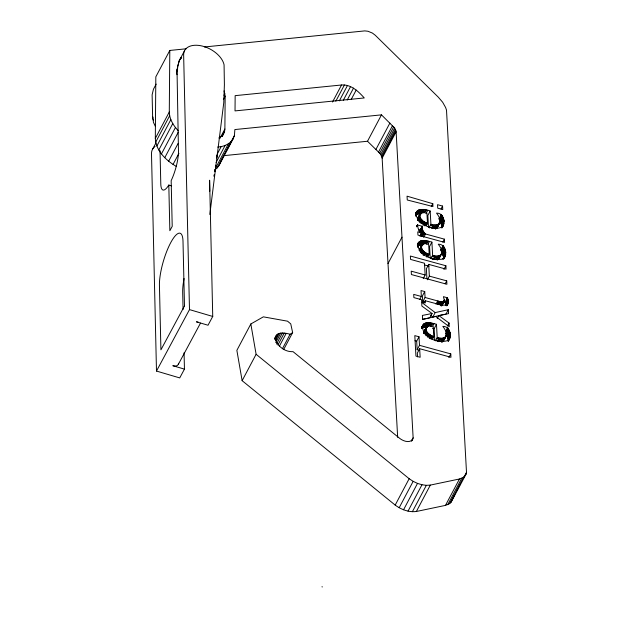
<?xml version="1.0" encoding="UTF-8"?>
<svg xmlns="http://www.w3.org/2000/svg" width="618" height="618" viewBox="0 0 618 618"><rect width="100%" height="100%" fill="white"/><g stroke="black" fill="none" stroke-linecap="round" stroke-linejoin="round"><path stroke-width="0.93" d="M419.738 232.082L422.187 226.265L417.521 224.983L416.941 226.088M176.2 166.358C166.064 160.417 155.96 150.862 155.311 138.417L155.829 76.833L169.803 50.444L186.126 48.807M178.2 130.661C173.403 125.601 169.448 119.174 169.286 112.02L169.803 50.444M222.372 136.215L224.581 131.464L224.882 129.038L225.161 96.184L224.087 90.877M423.013 254.987L423.793 253.519L423.809 251.41C418.564 247.702 423.199 241.059 428.653 244.334L429.216 254.438L428.05 256.632M427.579 337.158L428.359 335.69L428.374 333.581C423.129 329.873 427.772 323.229 433.226 326.505L433.782 336.601L432.623 338.803M439.398 223.43L437.135 226.01L438.432 225.122C441.955 221.298 439.151 216.362 436.524 213.117C443.817 212.731 445.995 223.183 441.947 227.826L442.998 226.003M441.128 254.523L438.865 257.103L440.163 256.223C443.685 252.391 440.881 247.463 438.255 244.21C445.539 243.801 447.726 254.315 443.67 258.919C433.828 260.981 417.698 255.922 417.953 243.901C420.109 238.355 427.726 240.997 431.905 242.125L432.639 255.373L430.893 258.672M444.079 338.231L444.048 339.344L444.69 338.533L444.666 337.134M445.694 336.694L443.43 339.274L444.728 338.386C448.251 334.562 445.447 329.633 442.82 326.381C450.113 325.972 452.291 336.486 448.243 341.09L449.294 339.274L448.243 341.09M421.445 230.46L422.148 228.637L420.673 231.928L420.982 232.862L421.762 231.395L421.507 229.208L422.148 228.637L422.063 227.316L419.73 231.719M415.991 216.339C414.423 207.918 425.199 208.614 430.174 211.032L430.916 224.28L429.17 227.579M417.714 247.439L417.799 245.817M422.187 226.265L419.738 231.395L422.194 226.427M442.102 304.496L441.916 305.493L444.404 300.479L443.407 296.671L447.44 297.776L448.359 302.534L446.845 305.755L446.528 305.083L441.708 305.161L425.246 300.719L424.079 302.913M448.359 340.255C438.904 344.334 422.171 337.698 422.519 326.072C424.674 320.526 432.291 323.168 436.47 324.296L437.212 337.544L435.466 340.842M421.422 213.426L423.152 211.032L423.276 209.487L421.592 210.9L424.937 211.341L427.733 210.367L425.987 213.666M419.413 241.661L417.575 245.748L422.673 244.983L424.102 243.592L425.006 240.587L423.322 241.993L426.667 242.434L429.464 241.46L428.297 243.654M427.718 326.69L429.448 324.296L429.572 322.758L427.888 324.164L431.233 324.604L434.029 323.631L432.863 325.825M417.474 225.207L416.71 226.636L417.521 224.983L418.131 228.436L421.731 232.955L419.985 236.254M443.886 220.332L442.31 223.137L441.646 227.71L443.639 224.782M445.617 251.426L444.041 254.237L443.376 258.803L445.362 255.875M450.182 333.596L448.606 336.408L447.95 340.974L449.935 338.046M209.834 214.454L223.755 102.773L224.396 84.72L224.071 64.797A21.954 13.341 28.2 0 0 202.202 46.041A21.954 13.341 28.2 0 0 183.639 54.932L189.487 309.603L156.485 371.063L179.73 377.915L184.45 369.131L184.071 352.77M214.5 170.135L217.212 167.864L219.212 165.122L233.187 138.733L234.415 135.574L234.871 129.556L381.484 114.863L394.686 128.05L396.123 131.773L413.133 437.83L411.982 440.727M216.64 157.829L216.995 155.095L216.648 157.814M215.419 166.999L215.659 165.176M322.395 586.899L321.955 586.799M214.763 171.665L215.025 169.803L214.786 171.634M214.369 174.469L214.106 176.339L214.392 174.438M443.006 225.786L443.446 222.696L443.979 223.314L441.947 227.826M443.794 258.085L443.67 258.919L444.728 257.103L442.565 258.818M424.257 251.804L423.793 253.519L425.439 254.608L425.702 252.847L423.809 251.41L422.642 253.604M427.486 223.337L423.477 221.422L420.418 218.239L418.865 221.174L419.313 221.87L420.418 218.239C417.505 213.674 423.322 211.201 426.93 213.233L427.486 223.337L426.327 225.539M421.036 252.963L422.148 249.34L420.595 252.268M425.609 335.134L426.714 331.503L425.161 334.438M447.44 297.776L445.107 302.171L446.026 305.624L448.259 300.526M420.742 209.494L419.197 213.836L415.844 214.655L417.683 210.568M422.473 240.595L420.928 244.937L422.542 243.461L419.962 243.685L418.131 245.493L420.456 241.09L417.567 244.326L418.347 242.866L417.598 244.411M427.038 322.766L425.493 327.1L421.654 328.228L423.979 323.832M419.761 231.248L422.109 226.706M177.845 66.18L176.941 70.885L177.072 70.213M177.018 70.313L178.471 150.993A23.523 6.087 -73.6 0 1 171.163 180.657L172.213 226.343L169.857 230.73L168.807 185.045A23.523 6.087 -73.6 0 1 160.788 183.925L160.031 150.707M437.444 304.234L438.525 301.175L425.068 297.49L424.736 291.565L421.028 290.545L421.352 296.478L419.8 299.406M444.427 299.676L443.33 302.797L444.404 300.479M417.698 219.56L418.625 216.81L417.675 218.594L420.178 213.882L417.467 219.367M419.282 250.051L420.356 247.911L419.197 250.46L422.372 244.465M419.429 250.653L422.117 244.705L421.128 246.443L423.732 243.871M420.734 247.671L421.491 246.512L420.912 248.112L421.739 245.292M426.938 326.636L423.971 331.858L424.921 330.082L423.994 332.824M423.724 333.079L426.304 327.463M417.413 220.603L417.691 219.297L416.076 214.724L415.489 215.821L416.061 214.037M418.641 230.993L418.927 229.695M435.659 224.983L434.253 224.929L432.198 227.803L434.531 227.895L435.659 224.983L438.757 224.064L438.432 225.122L439.838 222.634M432.121 259.336L436.262 258.988L437.382 256.076L440.487 255.157L440.163 256.223L441.569 253.728M441.955 338.247L440.549 338.193L438.494 341.066L440.827 341.159L441.955 338.247L445.053 337.328L444.728 338.386L446.134 335.898M423.848 225.446L425.022 222.333M426.752 253.426L426.35 255.072L428.637 255.535L428.552 254.199L425.702 252.847L423.817 255.566M430.143 338.71L431.318 335.597L428.374 333.581L427.208 335.775M422.086 226.852L419.738 231.557L420.51 230.367L420.34 231.41L422.071 227.687M417.683 214.006L419.344 209.772L418.147 211.093L420.225 210.939L422.364 209.432L420.039 213.836L419.197 213.836L420.812 212.368L418.231 212.592L416.401 214.392L418.726 209.996L415.844 213.233L416.617 211.765L415.497 214.083L416.223 212.808M419.413 245.107L421.074 240.873L419.877 242.186L421.947 242.032L424.095 240.533L421.77 244.929L424.102 243.592M437.513 227.03L438.394 225.269L437.073 227.826L435.582 228.946L437.915 224.543L435.304 226.427L432.971 226.335L430.329 225.377L432.677 224.697L434.253 224.929M439.475 257.173L440.116 256.362L438.154 259.56L439.243 258.123L439.892 255.697M423.987 327.277L425.64 323.044L424.442 324.357L426.52 324.203L428.66 322.696L426.335 327.1L425.493 327.1L427.108 325.632L424.527 325.856L422.697 327.656L425.022 323.26L422.658 325.779L421.878 327.246L423.276 326.559L422.14 327.919L422.588 326.652M441.028 250.962L441.399 249.494M420.951 213.89L420.039 213.836L422.372 212.492L424.164 212.801L425.339 209.796M427.108 244.473L425.895 243.901L427.069 240.889M427.247 327.154L426.335 327.1L428.668 325.763L430.46 326.072L431.634 323.059M422.457 229.741L421.762 231.395L423.021 230.908L420.696 235.304L421.507 236.516L423.4 231.511L422.272 229.178M176.941 71.217L176.663 72.244L177.08 70.707M177.621 68.737L177.219 70.213M422.527 220.703L422.063 222.426L423.709 223.515L423.971 221.746L422.866 223.005L423.477 221.422M429.773 334.693L429.162 336.269L430.267 335.018L430.004 336.779L428.359 335.69L428.822 333.975M283.623 349.603L292.638 332.577L290.754 323.894L287.563 321.19L263.353 316.849L250.838 323.971L236.864 350.36L242.132 380.673L395.188 505.099C401.221 509.549 408.784 512.476 416.362 511.488L445.485 505.377L449.572 503.655L451.024 502.287L465.995 474.245L466.505 472.361L446.505 110.104L445.601 107.486L442.642 102.225L438.301 97.165L375.257 35.249L372.438 33.094L368.019 31.263L364.759 30.9L204.373 46.976M420.039 217.366L418.533 220.448L418.316 219.676L419.769 215.914L417.436 220.317M420.047 250.769L421.491 247.007L419.746 250.313L420.263 251.549L421.762 248.459M437.073 227.826L440.116 220.572M426.335 330.63L424.829 333.712L424.612 332.94L426.065 329.178L423.732 333.581M443.369 341.09L444.69 338.533L442.727 341.731L445.462 337.065L446.374 333.411M439.097 219.236L439.506 217.961M442.133 301.947L440.719 304.883L440.039 304.829L441.306 301.854C442.635 302.835 445.478 300.024 443.539 302.372L444.342 300.811M419.861 222.557L421.669 219.9L421.499 221.414L420.085 220.402L420.673 218.656M421.592 253.65L423.4 250.993L423.222 252.507L421.816 251.495L422.403 249.757M426.157 335.821L427.965 333.164L427.795 334.678L426.381 333.666L426.968 331.92M423.755 237.289L422.959 235.875L424.327 232.731L423.4 231.511L422.248 232.376L423.732 234.407L425.501 233.99L444.404 239.158L444.581 242.387L417.946 235.095L417.76 231.866L421.731 232.955M447.787 304.087L446.845 305.755L448.158 303.376M424.844 225.879L426.188 222.859M426.575 256.972L427.919 253.959M431.14 339.143L432.484 336.122L431.318 335.597M443.948 220.726L441.661 225.547L439.746 220.093L441.893 215.35M445.678 251.82L443.392 256.64L441.476 251.194L443.624 246.443M448.189 328.614L446.041 333.357L447.957 338.811L450.244 333.99M440.317 221.213L442.465 216.454L441.499 217.536L442.079 218.726L440.48 221.553M442.048 252.306L444.195 247.548L443.222 248.637L443.809 249.826L442.202 252.646M446.613 334.477L448.761 329.718L447.795 330.808L448.374 331.997L446.775 334.817M439.846 301.522L438.525 301.175L437.173 302.063L439.259 303.036L440.873 301.769L439.321 304.697L438.486 304.496L439.846 301.522L441.306 301.854L440.093 303.237L440.812 303.361L441.491 303.415L442.905 301.932L441.159 305.23M424.589 254.098L425.207 252.523M219.212 165.122L220.132 162.758M441.059 222.967L443.237 218.185L442.496 218.88L442.782 220.526L441.19 223.337M442.782 254.06L444.968 249.278L444.218 249.973L444.504 251.619L442.913 254.431M445.4 302.974L447.586 298.177L446.853 298.873L447.123 300.572L445.532 303.368M447.355 336.231L449.533 331.449L448.792 332.144L449.077 333.79L447.486 336.601M419.313 218.981L420.209 217.814L419.645 219.707L419.097 218.208L419.815 216.416M421.043 250.081L421.94 248.907L421.376 250.8L420.819 249.301L421.546 247.517M425.609 332.252L426.505 331.078L425.941 332.971L425.393 331.472L426.111 329.68M439.39 219.421L441.561 214.724L440.835 215.558L441.175 216.926L442.272 216.076L439.946 220.471L441.036 219.629L441.329 221.074L440.619 221.877L441.298 220.193M441.476 251.194L442.449 250.097L441.839 248.946L440.966 250.22L443.291 245.825L442.565 246.652L442.905 248.019L444.002 247.169L441.669 251.565L442.766 250.723L443.06 252.175L442.349 252.971L443.029 251.294M446.35 302.04L445.648 303.77L446.536 302.696L446.134 301.375L445.107 302.171L443.5 301.731L441.005 305.81M446.698 331.657L446.041 333.357L447.015 332.268L446.412 331.117L447.857 327.988L447.131 328.822L447.471 330.19L448.568 329.34L446.242 333.735L447.332 332.893L447.625 334.346L446.914 335.141L447.602 333.457M420.642 221.089L421.298 219.49M422.372 252.19L423.029 250.584M426.938 334.353L427.594 332.754M442.001 221.993L441.298 223.693L442.179 222.557L441.785 221.375L440.75 222.179L443.075 217.775L442.079 218.726L442.805 217.157M443.732 253.086L443.029 254.786L443.909 253.65L443.515 252.468L442.473 253.272L444.805 248.876L443.809 249.826L444.535 248.251M448.297 335.257L447.602 336.957L448.475 335.821L448.081 334.639L447.046 335.443L449.371 331.047L448.374 331.997L449.101 330.421M442.627 303.299L443.214 301.885L442.326 303.029L443.029 303.098L444.11 301.329L441.777 305.732L442.758 303.84L442.009 305.207M447.455 301.87L448.181 300.147L445.987 305.277M292.638 332.577L290.089 334.253C265.446 327.146 276.377 352.577 293.048 351.657L399.753 438.409C403.175 441.159 409.966 443.608 412.878 439.027M443.091 221.677L443.817 219.969L442.951 221.089L443.183 222.333L444.025 221.599L441.692 225.995L442.233 227.254M444.821 252.77L445.547 251.062L444.682 252.19L444.914 253.426L445.756 252.692L443.423 257.096L443.956 258.347M449.386 334.941L450.113 333.233L449.247 334.353L449.487 335.597L450.321 334.863L447.988 339.259L448.529 340.518M439.166 223.801L440.078 221.677M441.808 252.777L438.803 258.919M445.462 337.065L446.374 334.948M446.026 305.624L446.775 303.932M417.428 219.815L418.224 218.046M419.421 250.321L419.954 249.139M415.844 214.655L416.98 213.295L415.582 213.982L416.911 211.317L415.844 213.233M417.575 245.748L418.71 244.388L417.312 245.076L418.633 242.418L417.567 244.326M443.639 301.823L444.435 300.101M445.926 304.921L446.683 303.33L445.756 304.164L448.089 299.761L447.123 300.572L447.865 298.973M441.561 224.728L442.31 223.137L441.399 224.025L443.732 219.629L442.782 220.526L443.515 218.942M443.284 255.829L444.041 254.237L443.129 255.118L445.462 250.723L444.504 251.619L445.246 250.035M447.857 338L448.606 336.408L447.695 337.289L450.028 332.893L449.077 333.79L449.811 332.206M420.935 213.164L419.398 215.35L420.394 213.604L419.182 217.018L419.761 215.419L419.004 216.578M422.666 244.257L421.994 245.663L422.998 244.095M426.559 327.834L427.231 326.428M422.411 326.659L421.607 328.336L422.357 327.301M419.746 232.291L420.518 230.684M446.636 304.852L448.313 300.881M422.913 325.029L421.793 327.347L422.689 325.524M415.497 214.083L416.393 212.26M417.521 244.573L418.116 243.361M425.3 329.842L426.057 328.683L425.478 330.282L426.096 328.228M418.316 217.768L419.491 216.037L417.845 218.278L420.642 213.364M420.093 248.459L419.406 249.687L421.213 247.13M426.173 327.826L425.439 329.162L426.474 327.146L423.971 331.858L424.659 330.63M439.243 258.123L440.116 256.362M441.855 304.767L442.558 304.265L441.607 305.925L443.732 301.684M419.738 231.395L420.526 229.834M420.008 214.199L419.143 215.898L419.877 214.562M416.71 226.636L417.498 225.099M419.784 231.101L420.572 229.587L419.823 230.962M417.459 225.315L416.679 226.814L417.444 225.416M155.311 138.417L169.286 112.02M155.682 142.148L169.656 115.759M156.856 146.041L170.831 119.645M158.795 149.989L172.77 123.6M161.46 153.897L175.435 127.509M164.774 157.675L178.301 132.136M168.668 161.228L178.138 143.353M173.04 164.465L178.896 153.395M223.994 95.288L224.898 93.588M223.353 99.591L225.161 96.184M219.923 138.401L224.882 129.038M221.877 136.578L224.581 131.464M217.127 154.291L221.182 146.628C225.979 145.601 230.684 143.113 233.187 138.733M216.099 162.503L225.114 145.477M215.404 168.428L228.475 143.747M217.212 167.864L231.186 141.476M220.896 161.113L224.952 153.457M225.848 151.75L229.911 144.087M230.808 142.387L234.415 135.574M332.53 102.016L341.545 84.99C351.032 84.218 358.455 91.449 364.265 97.953L235.025 110.908L235.157 95.651L341.545 84.99M335.829 101.167L344.396 84.99M339.336 100.865L347.447 85.539M343.33 100.224L350.545 86.605M347.2 100.046L353.511 88.127M351.24 99.398L356.2 90.035M223.77 155.659L367.509 141.252L381.484 114.863M242.132 380.673L256.107 354.276L250.838 323.971M274.593 338.486L275.945 335.929M274.485 339.182L276.74 334.925M275.11 339.22L277.814 334.106M375.899 149.486L389.873 123.098M275.528 340.317L279.135 333.511M275.713 342.503L280.672 333.141M276.516 344.079L282.38 333.009M397.668 437.335L382.148 158.162L380.711 154.438L378.517 152.059L392.492 125.67M277.899 345.045L284.21 333.125M379.722 153.218L393.689 126.821M380.711 154.438L394.686 128.05M279.359 346.25L286.126 333.481M381.46 155.697L395.427 129.309M381.939 156.949L395.914 130.56M382.148 158.162L396.123 131.773M282.426 348.722L290.089 334.253M388.011 263.562L401.986 237.173M420.912 222.511L422.079 220.309L422.063 222.426L422.998 221.074M431.248 206.628L432.801 203.693L407.053 196.176L407.262 200L432.955 206.528L432.801 203.693M430.174 211.032L427.849 215.435L428.483 226.783M422.936 224.983L424.489 222.047L424.62 223.979L426.907 224.442L426.822 223.106L425.624 224.411M424.342 236.184L425.501 233.99L424.327 232.731M441.013 208.992L442.565 206.064L437.529 204.682L437.722 208.173L442.758 209.556L442.565 206.064M439.746 220.093L440.719 219.004L440.116 217.853L439.089 218.857L441.414 214.454M431.905 242.125L429.58 246.528L430.205 257.876M425.439 254.608L426.211 253.148L426.35 255.072L427.316 253.697M423.206 278.633L425.145 274.971L424.496 263.237L410.568 259.421L410.383 256.037L445.887 265.755L446.072 269.139L428.691 264.38L426.366 268.784L426.914 278.71M433.929 258.896L435.984 256.022L437.382 256.076M442.851 242.094L444.404 239.158M443.145 245.547L440.819 249.95L441.839 248.946M427.409 279.784L429.348 276.122L428.691 264.38M424.736 291.565L422.411 295.96L422.735 301.893L424.551 302.387M422.735 301.893L425.068 297.49M443.94 269.417L445.887 265.755M445.169 283.809L446.721 280.873L429.348 276.122M436.007 304.265L437.753 300.966M418.996 350.228L417.15 349.726L416.679 341.167L419.004 336.771L414.802 335.62L415.945 356.115L420.147 357.266L419.668 348.714L450.97 357.281L450.785 353.89L419.483 345.323L419.004 336.771M429.749 317.907L432.075 313.511L421.885 306.064L421.685 302.403L435.196 312.592L448.328 309.695L448.544 313.643L438.795 315.551L437.243 318.486M430.615 315.296L432.87 316.995L435.196 312.592M417.15 349.726L419.483 345.323M419.668 348.714L417.343 353.11L417.552 356.91M434.778 340.047L434.145 328.699L436.47 324.296M429.232 338.247L430.785 335.311L430.916 337.243L433.203 337.706L433.118 336.37L432.484 336.122M448.328 309.695L445.995 314.099L432.87 316.995M447.517 325.995L449.07 323.067L438.795 315.551M445.964 331.016L447.71 327.718M448.846 357.559L450.785 353.89M411.333 441.237L413.133 437.83M395.188 505.099L409.162 478.711L256.107 354.276M399.182 507.741L413.156 481.345L409.162 478.711M403.539 509.788L417.505 483.4L421.986 484.751L426.343 485.331L430.337 485.099L459.46 478.989L463.546 477.258L465.995 474.245M408.011 511.14L421.986 484.751M412.368 511.719L426.343 485.331M416.362 511.488L430.337 485.099M445.485 505.377L459.46 478.989M447.71 504.69L461.685 478.301M449.572 503.655L463.546 477.258M454.786 494.493L451.024 502.287M457.042 490.236L457.946 488.537M458.842 486.829L459.746 485.13M463.801 477.467L466.505 472.361M156.176 84.118L153.457 89.185L152.121 94.809L152.654 118.324M152.746 148.907L155.891 143.044M178.285 364.473L200.502 323.106M209.765 191.217L209.61 180.209L212.739 316.455L208.019 325.23L196.4 321.808A6.273 3.808 28.2 0 0 198.185 322.132M184.45 50.923L179.104 60.966L177.961 65.516A6.188 2.487 9.6 0 0 177.667 66.729A6.273 2.472 9.8 0 1 177.961 65.516L179.374 60.371L181.499 57.435M421.607 245.655L420.866 246.991L421.909 244.975L419.792 249.1M421.283 228.899L422.063 227.494M436.432 228.467L438.394 225.269M422.496 325.864L423.562 324.187M421.306 228.366L422.071 226.999M416.362 212.515L417.266 210.916M418.092 243.608L418.996 242.017M418.062 218.007L419.004 216.377M424.357 331.271L425.3 329.641M443.029 303.098L443.94 301.522M421.298 229.224L422.079 227.887M441.615 225.13L442.411 223.801M443.345 256.223L444.141 254.894M447.911 338.394L448.707 337.065M440.889 216.385L441.723 215.025M442.619 247.486L443.446 246.119M447.185 329.657L448.019 328.289M442.558 219.908L443.384 218.571M444.288 251.001L445.115 249.664M448.853 333.172L449.68 331.835M446.907 299.908L447.733 298.579M439.56 219.745L440.402 218.393M441.808 218.162L442.642 216.81M441.291 250.838L442.125 249.487M443.539 249.255L444.373 247.911M448.104 331.426L448.938 330.082M419.097 218.208L419.908 216.903M420.819 249.301L421.63 247.996M425.393 331.472L426.204 330.166M440.812 303.361L441.731 301.916M421.267 213.001L420.263 214.57L421.638 212.87M447.556 302.465L448.359 301.229M420.085 220.402L420.966 219.073M421.816 251.495L422.697 250.166M426.381 333.666L427.262 332.337M419.012 211.124L420.016 209.61M420.734 242.217L421.746 240.703M425.308 324.388L426.312 322.874M417.065 211.92L418.177 210.259M418.795 243.021L419.9 241.352M423.361 325.192L424.473 323.523M441.484 224.365L442.31 223.137M443.214 255.458L444.041 254.237M447.78 337.629L448.606 336.408M443.183 222.333L443.994 221.151M444.914 253.426L445.717 252.244M449.487 335.597L450.29 334.415M445.848 304.55L446.683 303.33M442.782 220.526L443.631 219.29M444.504 251.619L445.362 250.383M449.077 333.79L449.927 332.554M418.417 213.898L419.444 212.407M420.14 244.991L421.175 243.5M424.713 327.161L425.74 325.671M442.079 218.726L442.951 217.474M423.793 253.519L424.72 252.175M443.809 249.826L444.674 248.567M428.359 335.69L429.294 334.346M448.374 331.997L449.247 330.738M424.62 223.979L425.593 222.604M430.916 337.243L431.889 335.868M441.491 303.415L442.527 301.947M438.216 302.766L439.22 301.36M447.123 300.572L447.98 299.367M440.912 222.58L441.785 221.375M442.635 253.674L443.515 252.468M447.208 335.844L448.081 334.639M223.724 133.666L222.333 135.574L218.888 137.953M445.261 302.573L446.134 301.375M441.175 216.926L442.079 215.697M440.14 220.85L441.036 219.629M442.905 248.019L443.801 246.791M441.87 251.943L442.766 250.723M447.471 330.19L448.374 328.961M446.435 334.114L447.332 332.893M422.905 233.38L423.832 232.121M417.019 214.176L418.231 212.592M418.741 245.269L419.962 243.685M423.315 327.44L424.527 325.856M423.152 211.032L424.265 209.61M424.883 242.125L425.995 240.703M429.448 324.296L430.561 322.874M427.015 327.27L427.934 326.134M439.259 303.036L440.395 301.654M181.074 57.883L180.672 58.355A21.282 14.438 51.8 0 0 179.691 59.884M420.225 210.939L421.53 209.44M421.947 242.032L423.253 240.533M426.52 324.203L427.826 322.704M421.762 231.395L422.712 230.313M435.582 228.946L437.66 226.59M439.383 257.683L437.312 260.039L439.637 255.643L437.034 257.521L434.701 257.428L432.059 256.47L434.408 255.79L435.984 256.022M443.956 339.854L441.878 342.21L444.211 337.807L441.6 339.691L439.267 339.599L436.625 338.641L438.973 337.961L440.549 338.193M427.347 255.504L428.552 254.199L429.216 254.438M431.92 337.675L433.118 336.37L433.782 336.601M435.304 226.427L436.872 224.852M437.034 257.521L438.602 255.952M441.6 339.691L443.168 338.116M421.067 235.906L422.125 234.848L422.959 235.875M436.88 259.753L438.085 258.571L436.262 258.988M441.445 341.924L442.658 340.742L440.827 341.159M439.089 218.857L440.116 217.853M423.732 234.407L424.883 233.357M424.937 211.341L426.497 210.05M426.667 242.434L428.22 241.144M431.233 324.604L432.793 323.314M420.379 234.716L421.468 233.836M420.039 248.861L420.665 248.49M446.528 305.083L447.239 304.651M442.063 226.991C433.821 230.746 423.168 225.941 417.691 219.297M420.696 235.304L422.125 234.848M434.531 227.895L436.362 227.478M432.075 313.511L422.411 315.419L422.627 319.367L435.698 316.478L449.271 326.721L449.07 323.067M422.72 319.297L428.869 318.085M217.66 147.069L221.182 146.628M430.916 224.28L432.677 224.697L432.971 226.335M432.639 255.373L434.408 255.79L434.701 257.428M437.212 337.544L438.973 337.961L439.267 339.599M424.435 264.921L428.992 266.165M425.145 274.971L411.217 271.155L411.41 274.546L446.914 284.265L446.721 280.873M421.352 296.478L413.705 294.384L413.882 297.606L421.53 299.699L421.654 301.87L425.369 302.882L425.246 300.719M432.515 328.251L434.145 328.699M414.995 340.711L416.679 341.167M168.807 185.045L171.557 185.856M189.487 309.603L212.739 316.455M184.45 369.131L172.824 365.709A6.273 3.808 28.2 0 0 178.54 363.276M430.46 326.072L431.673 326.644M413.156 481.345L417.505 483.4M430.777 227.455L432.09 228.374M432.507 258.548L433.821 259.467M437.073 340.719L438.386 341.638M428.274 226.675L429.556 227.926M367.509 141.252L378.517 152.059M418.023 219.212L418.316 219.676M424.319 332.476L424.612 332.94M420.286 222.171L421.152 223.616M155.388 126.381L153.442 122.372L152.793 116.856A6.273 4.712 -1.3 0 0 152.816 119.05M420.873 232.044L421.152 234.052M183.075 309.464L182.681 292.136A31.363 8.111 -73.6 0 1 184.079 278.54M156.485 371.063L151.495 153.735A21.954 13.341 28.2 0 1 155.033 146.466M181.221 58.03A21.761 13.959 30.9 0 1 181.692 57.659M176.995 74.693A21.954 13.341 28.2 0 1 177.737 67.725M153.581 120.402A6.273 4.712 -1.3 0 1 153.125 119.753M445.169 253.797L444.736 256.879L445.709 254.407L445.169 253.797M449.742 335.96L449.301 339.05L450.275 336.578L449.742 335.96M447.803 302.658L447.463 304.581L448.359 302.534L447.803 302.658M426.69 326.868L425.694 328.614L426.69 326.868M184.488 305.956L160.912 349.858L159.429 285.284A31.363 8.111 -73.6 0 1 170.738 242.627A31.363 8.111 -73.6 0 1 183.005 241.383L184.488 305.956"/></g></svg>
